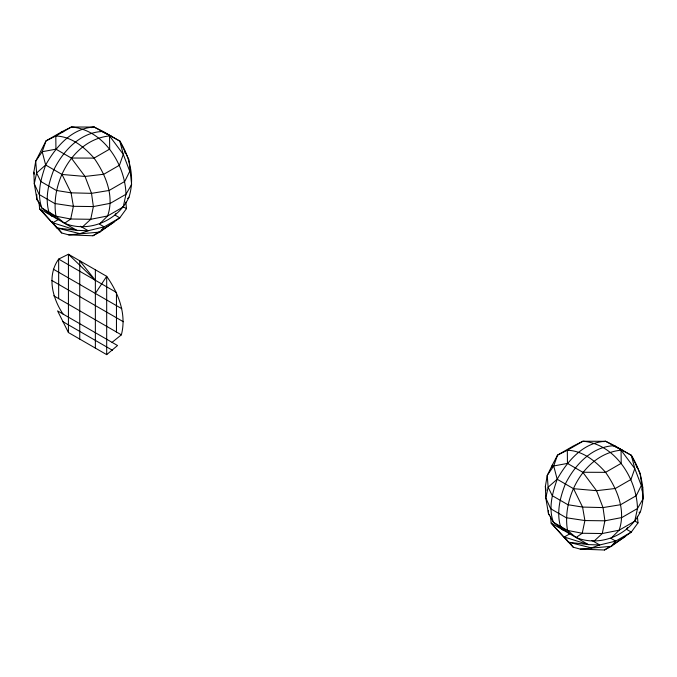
<?xml version="1.0" encoding="UTF-8"?>
<svg xmlns="http://www.w3.org/2000/svg" width="677" height="677" viewBox="0 0 677 677"><rect width="100%" height="100%" fill="white"/><g stroke="black" fill="none" stroke-linecap="round" stroke-linejoin="round"><path stroke-width="1.02" d="M552.026 467.291L552.246 465.209L557.543 455.105L573.165 446.092L582.939 441.235L605.712 441.319L614.987 445.881L631.336 455.316C641.618 471.937 646.467 492.382 640.518 511.44C629.627 534.822 600.271 547.507 576.076 537.504L567.512 530.421L553.388 522.263L548.48 513.767L545.806 497.976L545.366 486.441L547.236 475.389L552.246 465.209M63.063 314.069C52.357 298.235 46.679 275.835 58.654 259.096L68.428 254.247L106.687 276.334C118.492 293.048 126.768 314.289 121.369 334.844L112.052 342.359M33.85 172.203L35.72 161.151L46.028 140.867L61.649 131.854L71.424 126.997L94.196 127.081L103.463 131.643L119.821 141.078C130.102 157.699 134.951 178.144 129.002 197.202C118.111 220.584 88.746 233.26 64.56 223.266L55.988 216.183L41.864 208.025L36.964 199.529L34.29 183.738L33.85 172.203L34.18 174.175M642.092 490.106L642.71 487.178M125.837 202.076L126.481 208.643L119.787 217.842L104.165 226.863L99.426 224.129L107.618 215.963L123.239 206.95L125.973 194.282L131.634 184.474L128.867 159.459L119.821 141.078L94.196 127.081C71.872 127.902 55.81 146.884 45.664 165.01C40.891 178.804 36.685 193.707 41.864 208.025L51.934 215.971L50.783 214.279M637.362 516.314L637.996 522.881L631.303 532.08L615.681 541.101L610.942 538.367L619.133 530.201L634.755 521.188L637.489 508.52L643.15 498.721L640.383 473.697L631.336 455.316L605.712 441.319C583.396 442.14 567.326 461.122 557.179 479.248C552.407 493.042 548.209 507.945 553.388 522.263L563.45 530.209L562.088 528.72M55.937 149.168L42.202 151.733L45.664 165.01L36.617 172.948L40.73 181.444L56.352 190.457L71.06 192.835L91.505 193.351L109.132 190.457L124.754 181.444L129.764 171.264L123.282 154.364L109.547 135.942C73.412 139.403 50.157 182.57 55.988 216.183L70.713 219.01L90.743 219.297L107.618 215.963C114.616 195.865 105.604 174.59 94.061 158.105C84.168 146.977 71.356 136.424 55.802 136.018L46.028 140.867L42.202 151.733L35.72 161.151L36.617 172.948L34.29 183.738L39.139 194.494L54.761 203.515L73.387 206.316L93.375 206.57L110.351 203.303L125.973 194.282C125.253 164.257 103.395 129.62 71.424 126.997L55.802 136.018L55.937 149.168L71.288 158.029L85.023 176.452L91.505 193.351L93.375 206.57L90.743 219.297L82.162 227.235M567.453 463.406L553.718 465.971L557.179 479.248L548.133 487.186L552.246 495.682L567.868 504.703L582.575 507.073L603.021 507.589L620.648 504.703L636.27 495.682L641.28 485.502L634.798 468.602L621.063 450.18C584.936 453.641 561.682 496.808 567.512 530.421L582.228 533.248L602.259 533.535L619.133 530.201C626.132 510.103 617.119 488.828 605.577 472.343C595.684 461.215 582.88 450.662 567.318 450.256L557.543 455.105L553.718 465.971L547.236 475.389L548.133 487.186L545.806 497.976L550.655 508.732L566.277 517.753L584.903 520.554L604.891 520.808L621.867 517.541L637.489 508.52C636.778 478.495 614.911 443.858 582.939 441.235L567.318 450.256L567.453 463.406L582.804 472.267L596.539 490.69L603.021 507.589L604.891 520.808L602.259 533.535L593.678 541.473M116.029 213.297L115.048 215.108L119.787 217.842L99.857 232.067L92.935 235.765L68.775 234.885L61.742 232.981L57.063 227.988L39.638 208.88L39.004 202.313M627.545 527.535L626.563 529.346L631.303 532.08L611.373 546.305L604.451 550.003L580.291 549.123L573.258 547.219L568.578 542.235L551.163 523.118L550.519 516.551M95.364 293.454L106.687 276.334L106.687 354.638L68.428 332.551L57.579 310.904L117.536 345.524L106.687 354.638M127.572 198.53L129.002 197.202M639.088 512.768L640.518 511.44M64.56 223.266L70.713 219.01L73.387 206.316L71.06 192.835L62.013 174.454L45.664 165.01M576.076 537.504L582.228 533.248L584.903 520.554L582.575 507.073L573.537 488.692L557.179 479.248M113.981 222.183L101.685 230.205M625.506 536.421L612.33 544.993M92.935 235.765L99.062 231.872M604.451 550.003L609.706 546.669M91.251 127.623L94.196 127.081M603.749 441.683L605.712 441.319M61.649 131.854L63.74 131.609M68.775 234.885L99.857 232.067L104.165 226.863L88.222 230.73L79.979 233.667L57.063 227.988L39.638 208.88L76.848 230.358L88.222 230.73L80.394 226.211M580.291 549.123L611.373 546.305L615.681 541.101L599.737 544.968L591.495 547.905L568.578 542.235L551.163 523.118L588.364 544.596L599.737 544.968L591.918 540.449M71.288 158.029L94.061 158.105L109.682 149.092L109.547 135.942M582.804 472.267L605.577 472.343L621.198 463.33L621.063 450.18M101.372 131.456L103.463 131.643M62.013 174.454L85.023 176.452L103.835 174.243L119.457 165.222L123.282 154.364L119.821 141.078M612.897 445.694L614.987 445.881M573.537 488.692L596.539 490.69L615.351 488.481L630.972 479.46L634.798 468.602L631.336 455.316M111.646 136.365L101.872 131.507C79.793 132.7 63.139 151.064 53.838 169.732C48.583 183.179 44.885 197.802 48.93 212.104L58.247 219.619L52.764 222.784L76.848 230.358L57.063 227.988L55.218 225.509M623.162 450.603L613.387 445.745C591.309 446.938 574.655 465.302 565.354 483.97C560.099 497.417 556.401 512.049 560.446 526.342L569.763 533.857L564.279 537.022L588.364 544.596L568.578 542.235L566.124 538.926M122.935 206.595L126.481 208.643M634.451 520.833L637.996 522.881M53.356 269.201L121.758 308.687M51.765 280.413L123.349 321.744M53.745 295.798L121.369 334.844M62.622 321.507L112.484 350.297M549.842 515.265L548.48 513.767L548.353 510.61M38.327 201.027L36.964 199.529L36.744 194.274M49.886 213.729L51.934 215.971M569.966 543.157L573.258 547.219M58.45 228.919L61.742 232.981M52.154 221.379L53.991 223.859M545.366 486.441L546.026 490.385M636.27 465.209L636.558 467.248M124.754 150.971L125.042 153.01M116.461 332.009L116.461 292.472L58.654 259.096L58.654 298.633M95.364 269.801L95.364 348.105M79.742 339.084L79.742 260.78L95.364 280.295L68.428 254.247L68.428 332.551"/></g></svg>
